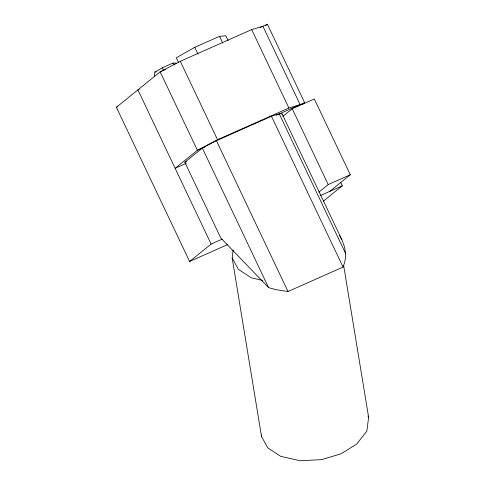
<?xml version="1.0" encoding="UTF-8"?>
<svg xmlns="http://www.w3.org/2000/svg" width="485" height="485" viewBox="0 0 485 485"><rect width="100%" height="100%" fill="white"/><g stroke="black" fill="none" stroke-linecap="round" stroke-linejoin="round"><path stroke-width="0.73" d="M154.375 76.515L154.891 72.016L162.499 67.724L172.696 63.195L175.285 62.965L176.455 63.735M343.683 265.616L368.618 417.239L366.878 431.044L356.62 444.157L341.028 453.778L321.785 459.622L299.966 460.75L280.633 456.3L267.756 447.867L261.524 436.488L232.163 257.971L233.17 249.981M261.524 436.488L261.706 435.033M282.155 114.357A54.411 4.268 -25.4 0 0 271.467 116.273L216.413 140.717A54.411 4.268 -25.4 0 0 202.342 148.101L184.84 162.263L220.827 238.056L268.569 287.563A77.424 47.56 -9.3 0 0 276.705 289.787L288.011 291.503L343.065 267.065L344.568 262.779L345.381 258.487A78.127 47.991 -9.3 0 0 345.526 253.394L344.605 247.247L342.21 240.481L282.149 113.987M227.586 244.61L189.599 261.476L116.382 107.282L160.159 71.865L180.299 61.292L251.673 29.603L262.9 26.251L300.13 104.651L288.902 108.009L217.529 139.698L197.389 150.265L175.127 168.277L186.198 163.36M265.647 25.675L267.405 24.25L304.635 102.656L302.288 104.548M282.822 116.382L292.231 108.773L314.31 98.97L350.297 174.758L329.715 191.411M189.599 261.476L211.114 244.064L222.166 239.16M318.809 192.175L328.218 184.561L350.297 174.758M323.143 201.336L342.331 185.81L340.712 182.396M228.108 40.54L225.846 35.769L219.553 36.333L194.788 47.33L176.31 57.763L178.577 62.535M165.694 69.403L160.159 71.865L197.389 150.265L204.997 146.888M260.142 27.475L267.405 24.25M139.286 89.258L137.898 89.87L211.114 244.064M116.382 107.282L117.764 106.67M276.262 115.248L304.635 102.656M184.84 162.263L186.622 161.469M320.058 195.697L342.331 185.81M154.891 72.016L156.182 71.901M262.731 280.427L251.272 277.79L238.396 269.357L232.163 257.971M172.696 63.195L174.897 64.935M339.573 235.637L341.816 239.657M367.921 415.978L368.618 417.239M292.231 108.773L328.218 184.561M251.673 29.603L288.902 108.009M279.305 113.933L345.532 253.394M271.467 116.273L343.065 267.065M219.553 36.333L222.791 43.153M194.788 47.33L198.025 54.15M180.299 61.292L217.529 139.698M216.413 140.717L288.011 291.503M202.342 148.101L268.569 287.563M162.499 67.724L163.378 70.531"/></g></svg>
